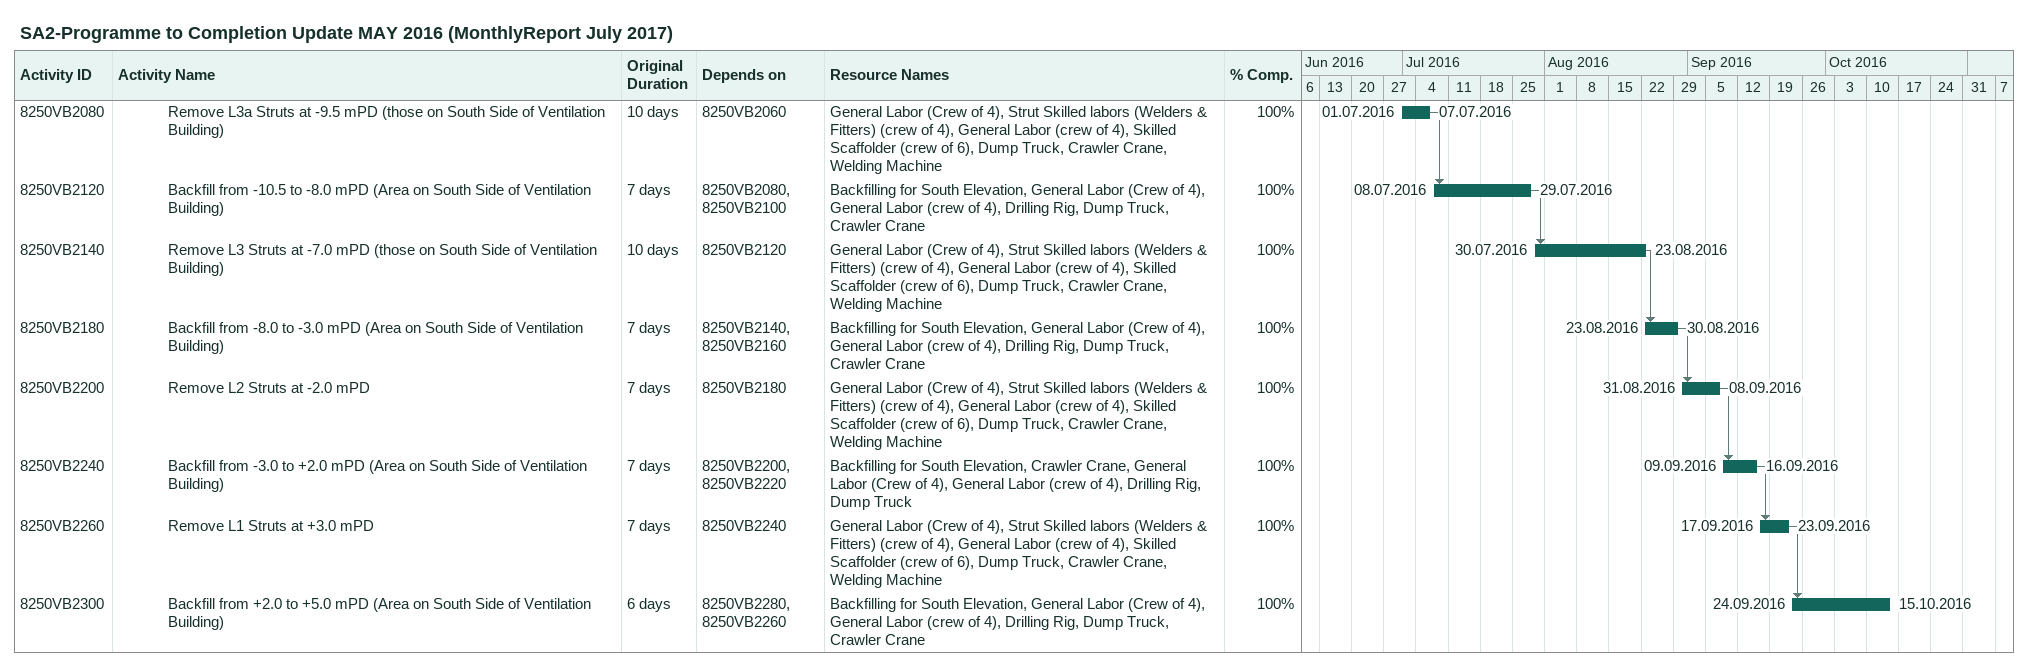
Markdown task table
SA2-Programme to Completion Update MAY 2016 (MonthlyReport July 2017)

| ID | Level | Task | Original duration | Start | Finish | Predecessors | Resources | % complete |
|---|---|---|---|---|---|---|---|---|
| 8250VB2080 | 5 | Remove L3a Struts at -9.5 mPD (those on South Side of Ventilation Building) | 10d | 2016-07-01 | 2016-07-07 | 8250VB2060 | General Labor (Crew of 4), Strut Skilled labors (Welders & Fitters) (crew of 4), General Labor (crew of 4), Skilled Scaffolder (crew of 6), Dump Truck, Crawler Crane, Welding Machine | 100 |
| 8250VB2120 | 5 | Backfill from -10.5 to -8.0 mPD (Area on South Side of Ventilation Building) | 7d | 2016-07-08 | 2016-07-29 | 8250VB2080, 8250VB2100 | Backfilling for South Elevation, General Labor (Crew of 4), General Labor (crew of 4), Drilling Rig, Dump Truck, Crawler Crane | 100 |
| 8250VB2140 | 5 | Remove L3 Struts at -7.0 mPD (those on South Side of Ventilation Building) | 10d | 2016-07-30 | 2016-08-23 | 8250VB2120 | General Labor (Crew of 4), Strut Skilled labors (Welders & Fitters) (crew of 4), General Labor (crew of 4), Skilled Scaffolder (crew of 6), Dump Truck, Crawler Crane, Welding Machine | 100 |
| 8250VB2180 | 5 | Backfill from -8.0 to -3.0 mPD (Area on South Side of Ventilation Building) | 7d | 2016-08-23 | 2016-08-30 | 8250VB2140, 8250VB2160 | Backfilling for South Elevation, General Labor (Crew of 4), General Labor (crew of 4), Drilling Rig, Dump Truck, Crawler Crane | 100 |
| 8250VB2200 | 5 | Remove L2 Struts at -2.0 mPD | 7d | 2016-08-31 | 2016-09-08 | 8250VB2180 | General Labor (Crew of 4), Strut Skilled labors (Welders & Fitters) (crew of 4), General Labor (crew of 4), Skilled Scaffolder (crew of 6), Dump Truck, Crawler Crane, Welding Machine | 100 |
| 8250VB2240 | 5 | Backfill from -3.0 to +2.0 mPD (Area on South Side of Ventilation Building) | 7d | 2016-09-09 | 2016-09-16 | 8250VB2200, 8250VB2220 | Backfilling for South Elevation, Crawler Crane, General Labor (Crew of 4), General Labor (crew of 4), Drilling Rig, Dump Truck | 100 |
| 8250VB2260 | 5 | Remove L1 Struts at +3.0 mPD | 7d | 2016-09-17 | 2016-09-23 | 8250VB2240 | General Labor (Crew of 4), Strut Skilled labors (Welders & Fitters) (crew of 4), General Labor (crew of 4), Skilled Scaffolder (crew of 6), Dump Truck, Crawler Crane, Welding Machine | 100 |
| 8250VB2300 | 5 | Backfill from +2.0 to +5.0 mPD (Area on South Side of Ventilation Building) | 6d | 2016-09-24 | 2016-10-15 | 8250VB2280, 8250VB2260 | Backfilling for South Elevation, General Labor (Crew of 4), General Labor (crew of 4), Drilling Rig, Dump Truck, Crawler Crane | 100 |
